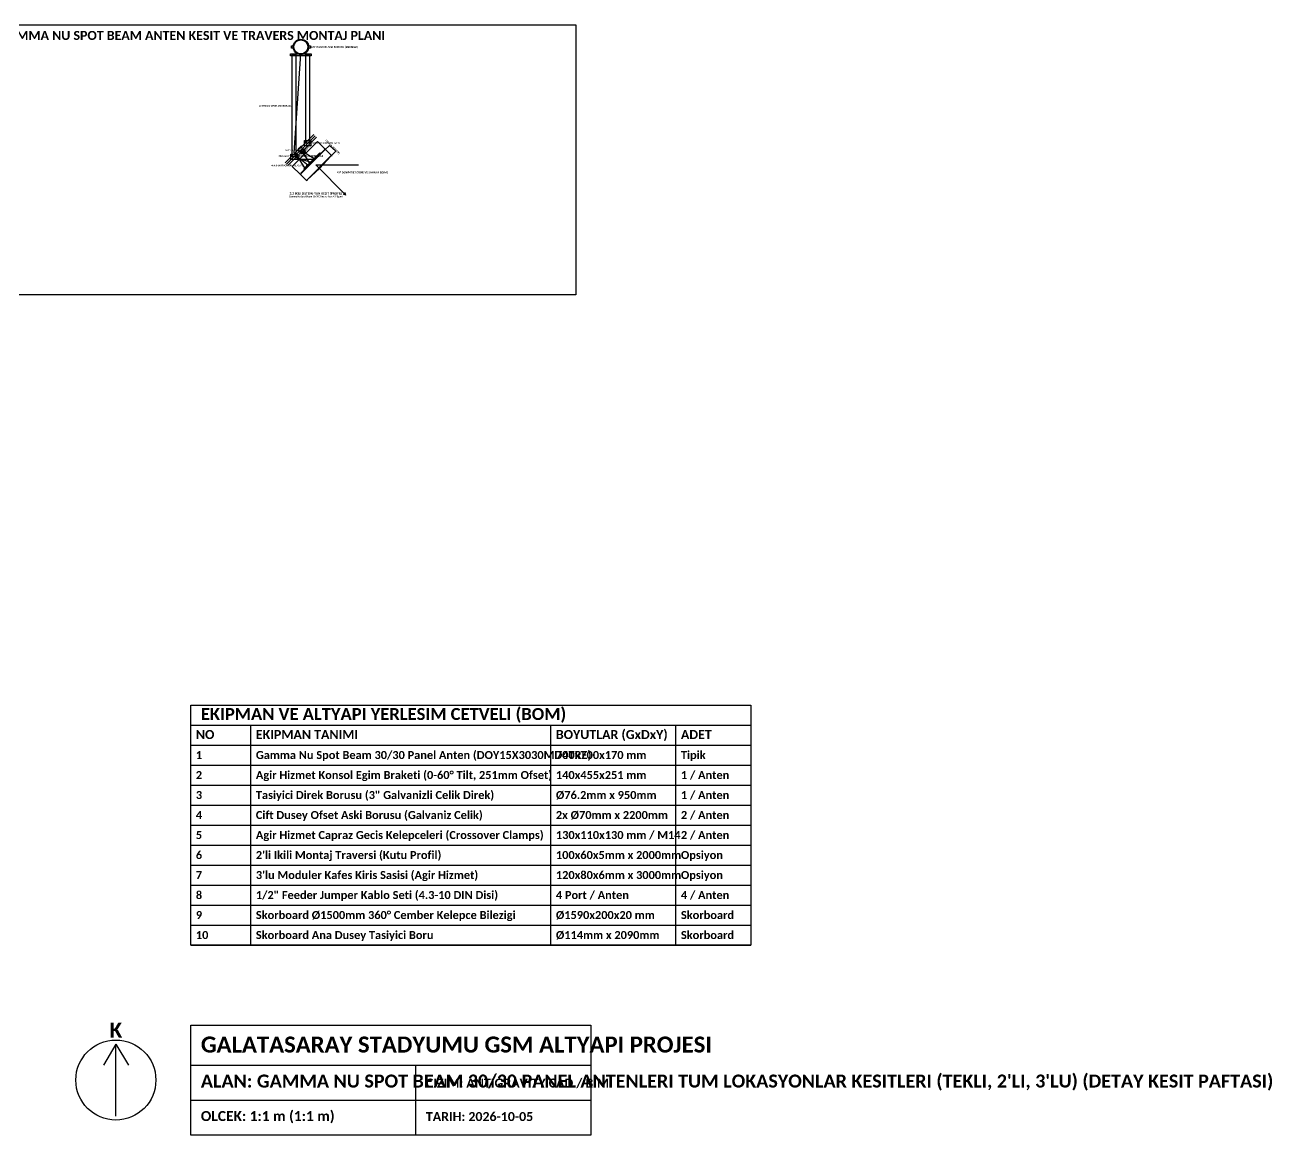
# Model space of a CAD drawing. Header units: metres. Extents: x -21.5 to 35.1, y -2.6 to 19.8.
# Drawn here: x 10.18 to 35.12, y -2.4 to 19.8 of the extents above; entities that cross this region are included whole.
import ezdxf
from ezdxf.enums import TextEntityAlignment as Align

# ---------------------------------------------------------------- set-up
doc = ezdxf.new("R2010")
doc.units = ezdxf.units.M
for name, color, linetype in [('CELIK_KIRIS_KOLON', 9, 'CONTINUOUS'), ('EKP_PANEL_ANTEN', 6, 'CONTINUOUS'), ('KABLO_TAVALARI', 6, 'CONTINUOUS'), ('METIN_BILGI', 7, 'CONTINUOUS'), ('MONTAJ_BORULARI', 2, 'CONTINUOUS'), ('OLCULER', 1, 'CONTINUOUS')]:
    doc.layers.add(name, color=color, linetype=linetype)
doc.styles.get("Standard").update_dxf_attribs({"font": 'calibrib.ttf'})

msp = doc.modelspace()

# ---------------------------------------------------------------- linework, layer by layer
at = {"layer": 'CELIK_KIRIS_KOLON'}
for p, q in [((15.563, 17.244), (15.7, 19.22)), ((15.715, 17.384), (15.616, 17.285)), ((16.167, 17.298), (15.702, 16.833)), ((15.959, 17.126), (15.739, 17.261)), ((15.874, 17.041), (15.739, 17.261)), ((16.077, 17.244), (15.756, 16.923)), ((16.095, 17.227), (16.077, 17.244)), ((16.167, 17.298), (16.173, 17.293)), ((15.702, 16.833), (15.707, 16.827)), ((15.756, 16.923), (15.773, 16.905))]:
    msp.add_line(p, q, dxfattribs=at)
for points in [[(15.493, 19.18), (15.493, 19.22), (15.906, 19.22), (15.906, 19.18)], [(15.51, 19.335), (15.51, 19.385), (15.545, 19.385), (15.545, 19.335)], [(15.855, 19.335), (15.855, 19.385), (15.89, 19.385), (15.89, 19.335)], [(15.771, 17.382), (15.771, 17.492), (15.901, 17.492), (15.901, 17.382)], [(15.498, 17.109), (15.498, 17.219), (15.628, 17.219), (15.628, 17.109)]]:
    msp.add_lwpolyline(points, close=True, dxfattribs=at)
for centre, radius in [((15.7, 19.36), 0.155), ((15.7, 17.3), 0.0481), ((15.739, 17.261), 0.045), ((15.739, 17.261), 0.022)]:
    msp.add_circle(centre, radius, dxfattribs=at)
at = {"layer": 'EKP_PANEL_ANTEN'}
for p, q in [((15.707, 16.827), (16.173, 17.293)), ((16.173, 17.293), (16.187, 17.316)), ((16.187, 17.316), (16.32, 17.183)), ((16.308, 17.187), (15.813, 16.692)), ((16.297, 17.177), (16.073, 16.927)), ((16.32, 17.183), (16.297, 17.177)), ((15.684, 16.813), (15.707, 16.827)), ((15.817, 16.68), (15.684, 16.813)), ((16.073, 16.927), (15.823, 16.703)), ((15.823, 16.703), (15.817, 16.68))]:
    msp.add_line(p, q, dxfattribs=at)
at = {"layer": 'KABLO_TAVALARI'}
for p, q in [((15.785, 16.932), (15.611, 17.211)), ((15.845, 16.992), (15.611, 17.176)), ((15.905, 17.052), (15.611, 17.141)), ((15.965, 17.112), (15.611, 17.106)), ((15.825, 16.992), (15.785, 16.932)), ((15.842, 16.974), (15.825, 16.992)), ((15.885, 17.052), (15.845, 16.992)), ((15.902, 17.034), (15.885, 17.052)), ((15.945, 17.112), (15.905, 17.052)), ((15.963, 17.094), (15.945, 17.112)), ((16.005, 17.172), (15.965, 17.112)), ((16.023, 17.154), (16.005, 17.172))]:
    msp.add_line(p, q, dxfattribs=at)
for centre in [(15.825, 16.992), (15.885, 17.052), (15.945, 17.112), (16.005, 17.172)]:
    msp.add_circle(centre, 0.008, dxfattribs=at)
at = {"layer": 'METIN_BILGI'}
for p, q in [((13.5, 5.8), (24.7, 5.8)), ((14.7, 1.4), (14.7, 5.8)), ((20.7, 1.4), (20.7, 5.8)), ((23.2, 1.4), (23.2, 5.8)), ((13.5, 5.4), (24.7, 5.4)), ((13.5, 5), (24.7, 5)), ((13.5, 4.6), (24.7, 4.6)), ((13.5, 4.2), (24.7, 4.2)), ((13.5, 3.8), (24.7, 3.8)), ((13.5, 3.4), (24.7, 3.4)), ((13.5, 3), (24.7, 3)), ((13.5, 2.6), (24.7, 2.6)), ((13.5, 2.2), (24.7, 2.2)), ((13.5, 1.8), (24.7, 1.8)), ((13.5, 1.4), (24.7, 1.4)), ((12, -0.58), (11.75, -1)), ((12, -2.02), (12, -0.58)), ((12, -0.58), (12.25, -1)), ((13.5, -1), (21.5, -1)), ((18, -2.4), (18, -1)), ((13.5, -1.7), (21.5, -1.7))]:
    msp.add_line(p, q, dxfattribs=at)
for points in [[(6.7, 14.4), (6.7, 19.8), (21.2, 19.8), (21.2, 14.4)], [(13.5, 1.4), (13.5, 6.2), (24.7, 6.2), (24.7, 1.4)], [(13.5, -2.4), (13.5, -0.2), (21.5, -0.2), (21.5, -2.4)]]:
    msp.add_lwpolyline(points, close=True, dxfattribs=at)
msp.add_circle((12, -1.3), 0.8, dxfattribs=at)
at = {"layer": 'MONTAJ_BORULARI'}
for p, q in [((15.957, 17.612), (15.388, 17.043)), ((15.984, 17.585), (15.415, 17.016)), ((16.011, 17.558), (15.442, 16.989))]:
    msp.add_line(p, q, dxfattribs=at)
for points in [[(15.528, 17.164), (15.528, 19.2), (15.598, 19.2), (15.598, 17.164)], [(15.801, 17.437), (15.801, 19.2), (15.871, 19.2), (15.871, 17.437)]]:
    msp.add_lwpolyline(points, close=True, dxfattribs=at)
msp.add_circle((15.7, 19.36), 0.14, dxfattribs=at)
at = {"layer": 'OLCULER'}
for p, q in [((15.528, 16.968), (16.032, 17.472)), ((16.187, 17.316), (16.032, 17.472)), ((16.173, 17.293), (16.272, 17.392)), ((16.272, 17.392), (16.396, 17.276)), ((16.297, 17.177), (16.396, 17.276)), ((15.684, 16.813), (15.528, 16.968)), ((16, 17), (16.85, 17)), ((16, 17), (16.601, 16.399)), ((16.601, 16.399), (16.551, 16.414)), ((16.601, 16.399), (16.586, 16.449))]:
    msp.add_line(p, q, dxfattribs=at)

# ---------------------------------------------------------------- texts
at = {"layer": 'CELIK_KIRIS_KOLON'}
msp.add_text('0-60° TILT MAFSALI', height=0.026, dxfattribs=at).set_placement((15.709, 17.296), align=Align.MIDDLE_RIGHT)
at = {"layer": 'KABLO_TAVALARI'}
msp.add_text('4x 4.3-10 RF PORT (R1, Y1, Y2, P1)', height=0.03, dxfattribs=at).set_placement((15.756, 16.989), align=Align.MIDDLE_RIGHT)
at = {"layer": 'METIN_BILGI'}
for s, height, p in [("BOLUM 2: 2'LI (DUAL) GAMMA NU SPOT BEAM ANTEN KESIT VE TRAVERS MONTAJ PLANI", 0.18, (7.1, 19.5)), ('EKIPMAN VE ALTYAPI YERLESIM CETVELI (BOM)', 0.24, (13.7, 5.9)), ('NO', 0.18, (13.6, 5.52)), ('EKIPMAN TANIMI', 0.18, (14.8, 5.52)), ('BOYUTLAR (GxDxY)', 0.18, (20.8, 5.52)), ('ADET', 0.18, (23.3, 5.52)), ('1', 0.16, (13.6, 5.12)), ('Gamma Nu Spot Beam 30/30 Panel Anten (DOY15X3030MD4TRE)', 0.16, (14.8, 5.12)), ('700x700x170 mm', 0.16, (20.8, 5.12)), ('Tipik', 0.16, (23.3, 5.12)), ('2', 0.16, (13.6, 4.72)), ('Agir Hizmet Konsol Egim Braketi (0-60° Tilt, 251mm Ofset)', 0.16, (14.8, 4.72)), ('140x455x251 mm', 0.16, (20.8, 4.72)), ('1 / Anten', 0.16, (23.3, 4.72)), ('Tasiyici Direk Borusu (3" Galvanizli Celik Direk)', 0.16, (14.8, 4.32)), ('1 / Anten', 0.16, (23.3, 4.32)), ('3', 0.16, (13.6, 4.32)), ('Ø76.2mm x 950mm', 0.16, (20.8, 4.32)), ('4', 0.16, (13.6, 3.92)), ('Cift Dusey Ofset Aski Borusu (Galvaniz Celik)', 0.16, (14.8, 3.92)), ('2x Ø70mm x 2200mm', 0.16, (20.8, 3.92)), ('2 / Anten', 0.16, (23.3, 3.92)), ('5', 0.16, (13.6, 3.52)), ('Agir Hizmet Capraz Gecis Kelepceleri (Crossover Clamps)', 0.16, (14.8, 3.52)), ('130x110x130 mm / M14', 0.16, (20.8, 3.52)), ('2 / Anten', 0.16, (23.3, 3.52)), ('6', 0.16, (13.6, 3.12)), ("2'li Ikili Montaj Traversi (Kutu Profil)", 0.16, (14.8, 3.12)), ('100x60x5mm x 2000mm', 0.16, (20.8, 3.12)), ('Opsiyon', 0.16, (23.3, 3.12)), ('7', 0.16, (13.6, 2.72)), ("3'lu Moduler Kafes Kiris Sasisi (Agir Hizmet)", 0.16, (14.8, 2.72)), ('120x80x6mm x 3000mm', 0.16, (20.8, 2.72)), ('Opsiyon', 0.16, (23.3, 2.72)), ('1/2" Feeder Jumper Kablo Seti (4.3-10 DIN Disi)', 0.16, (14.8, 2.32)), ('8', 0.16, (13.6, 2.32)), ('4 Port / Anten', 0.16, (20.8, 2.32)), ('4 / Anten', 0.16, (23.3, 2.32)), ('9', 0.16, (13.6, 1.92)), ('Skorboard Ø1500mm 360° Cember Kelepce Bilezigi', 0.16, (14.8, 1.92)), ('Ø1590x200x20 mm', 0.16, (20.8, 1.92)), ('Skorboard', 0.16, (23.3, 1.92)), ('10', 0.16, (13.6, 1.52)), ('Skorboard Ana Dusey Tasiyici Boru', 0.16, (14.8, 1.52)), ('Ø114mm x 2090mm', 0.16, (20.8, 1.52)), ('Skorboard', 0.16, (23.3, 1.52)), ('GALATASARAY STADYUMU GSM ALTYAPI PROJESI', 0.32, (13.7, -0.75)), ("ALAN: GAMMA NU SPOT BEAM 30/30 PANEL ANTENLERI TUM LOKASYONLAR KESITLERI (TEKLI, 2'LI, 3'LU) (DETAY KESIT PAFTASI)", 0.26, (13.7, -1.45)), ('CIZIM: ANTIGRAVITY CAD / BIM', 0.18, (18.2, -1.45)), ('OLCEK: 1:1 m (1:1 m)', 0.2, (13.7, -2.12)), ('TARIH: 2026-10-05', 0.18, (18.2, -2.12))]:
    msp.add_text(s, height=height, dxfattribs=at).set_placement(p)
for s, height, p in [('CATI MAKASI ANA BORUSU (Ø280mm)', 0.038, (15.9, 19.36)), ('CAPRAZ GECIS KELEPCESI (M14)', 0.028, (15.906, 17.437))]:
    msp.add_text(s, height=height, dxfattribs=at).set_placement(p, align=Align.MIDDLE_LEFT)
msp.add_text('2x Ø70mm OFSET ASKI BORUSU', height=0.032, dxfattribs=at).set_placement((15.518, 18.182), align=Align.MIDDLE_RIGHT)
for s, height, p in [('Gamma Nu Spot Beam 30/30 (One ve Yere 45° Egim)', 0.032, (16, 16.37)), ('2.2 IKILI SISTEM: YAN KESIT (PROFIL)', 0.045, (16, 16.43)), ('K', 0.3, (12, -0.3))]:
    msp.add_text(s, height=height, dxfattribs=at).set_placement(p, align=Align.MIDDLE_CENTER)
at = {"layer": 'OLCULER'}
for s, height, rotation, p in [('170 mm (GOVDE)', 0.036, -45, (16.334, 17.364)), ('700 mm (BOY)', 0.04, 45, (15.745, 17.255))]:
    msp.add_text(s, height=height, rotation=rotation, dxfattribs=at).set_placement(p, align=Align.MIDDLE_CENTER)
msp.add_text('463 mm (TOPLAM MONTAJ DERINLIGI)', height=0.036, dxfattribs=at).set_placement((15.7, 17.18), align=Align.MIDDLE_CENTER)
msp.add_text('45° DOWNTILT (YERE VE SAHAYA EGIM)', height=0.04, dxfattribs=at).set_placement((16.42, 16.85), align=Align.MIDDLE_LEFT)

doc.saveas('drawing.dxf')
